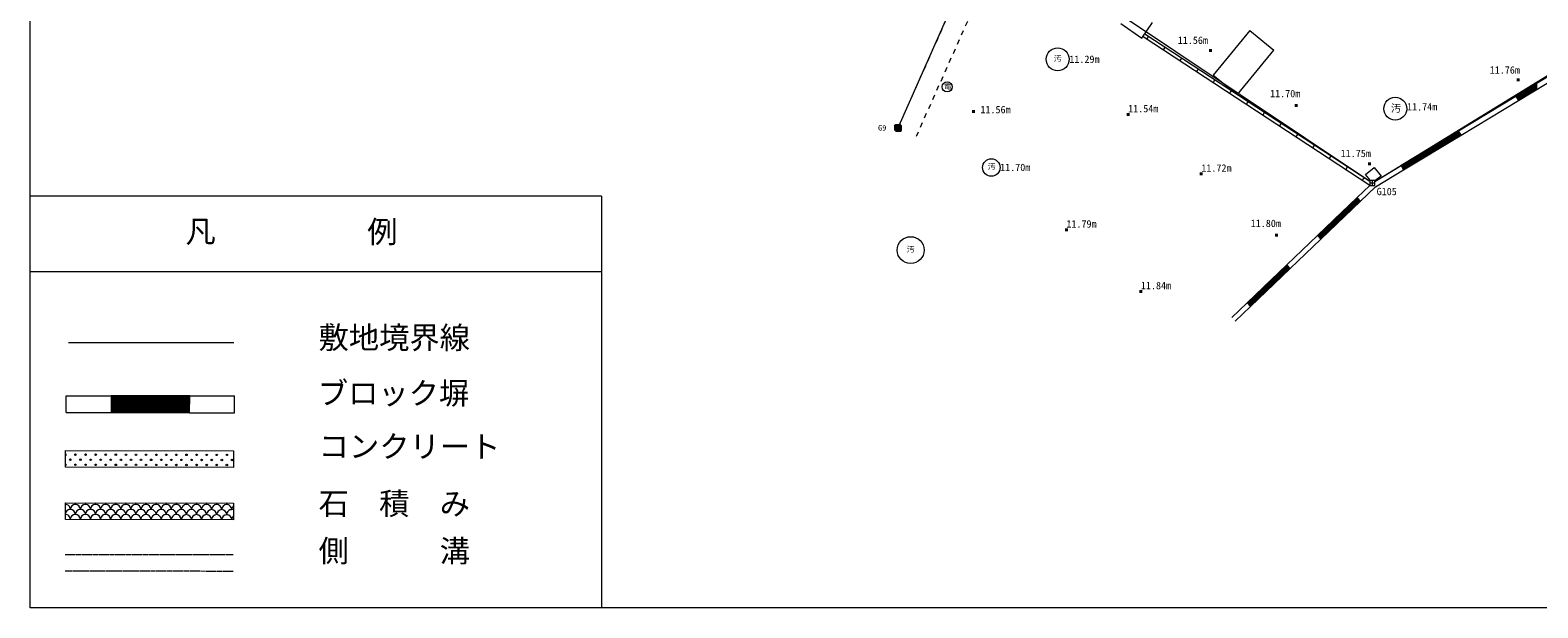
# Model space of a CAD drawing. Units: millimetres on the paper. Extents: x -403 to 403, y -279 to 279.
# Drawn here: x -403.2 to -104.5, y -279.2 to -164.6 of the extents above; entities that cross this region are included whole.
import ezdxf
from ezdxf.enums import TextEntityAlignment as Align

# ---------------------------------------------------------------- set-up
doc = ezdxf.new("R2010")
doc.units = ezdxf.units.MM
doc.linetypes.add('USER1', pattern=[2, 1, -1])
doc.linetypes.add('USER2', pattern=[1.01, 1, -0.01])
doc.layers.add('0-0_0', color=7, linetype='Continuous')
for name, color, linetype, lineweight in [('0-1_1', 7, 'Continuous', 18), ('0-A_10', 1, 'Continuous', 18), ('0-C_12', 3, 'Continuous', 40), ('A-0_160', 7, 'Continuous', 18)]:
    doc.layers.add(name, color=color, linetype=linetype, lineweight=lineweight)
doc.styles.add('ＭＳ ゴシック', font='')
doc.styles.get('ＭＳ ゴシック').set_extended_font_data('MS Gothic')

msp = doc.modelspace()

# ---------------------------------------------------------------- linework, layer by layer
at = {"layer": '0-1_1', "linetype": 'USER1'}
for p, q in [((-227.639, -185.651), (-188.902, -98.619)), ((-231.07, -183.524), (-196.889, -106.726))]:
    msp.add_line(p, q, dxfattribs=at)
at = {"layer": '0-1_1'}
for p, q in [((-231.072, -183.524), (-197.19, -106.726)), ((-187.157, -163.28), (-182.961, -166.179)), ((-182.961, -166.179), (-180.839, -163.108)), ((-182.733, -165.848), (-137.795, -195.379)), ((-182.353, -165.3), (-137.795, -194.582)), ((-181.635, -165.772), (-182.001, -166.329)), ((-161.552, -164.669), (-168.831, -173.519)), ((-161.552, -164.669), (-156.815, -168.565)), ((-178.351, -167.93), (-178.717, -168.488)), ((-175.066, -170.089), (-175.432, -170.646)), ((-171.782, -172.247), (-172.148, -172.804)), ((-168.497, -174.406), (-168.863, -174.963)), ((-106.492, -177.408), (-106.491, -176.239)), ((-106.292, -177.287), (-106.291, -176.117)), ((-106.091, -177.166), (-106.091, -175.996)), ((-105.891, -177.044), (-105.891, -175.875)), ((-105.691, -176.923), (-105.691, -175.754)), ((-105.491, -176.802), (-105.491, -175.632)), ((-105.291, -176.681), (-105.291, -175.511)), ((-105.091, -176.559), (-105.091, -175.39)), ((-104.891, -176.438), (-104.891, -175.269)), ((-104.691, -176.317), (-104.691, -175.148)), ((-165.213, -176.564), (-165.579, -177.121)), ((-161.928, -178.722), (-162.294, -179.279)), ((-120.242, -184.574), (-108.891, -177.693)), ((-108.692, -178.022), (-108.692, -177.572)), ((-108.492, -178.351), (-108.492, -177.451)), ((-108.292, -178.499), (-108.292, -177.33)), ((-108.092, -178.378), (-108.092, -177.209)), ((-107.892, -178.257), (-107.891, -177.087)), ((-107.692, -178.136), (-107.691, -176.966)), ((-107.492, -178.014), (-107.491, -176.845)), ((-107.292, -177.893), (-107.291, -176.724)), ((-107.092, -177.772), (-107.091, -176.602)), ((-106.892, -177.651), (-106.891, -176.481)), ((-106.692, -177.529), (-106.691, -176.36)), ((-158.644, -180.881), (-159.01, -181.438)), ((-155.359, -183.039), (-155.725, -183.596)), ((-152.075, -185.197), (-152.441, -185.755)), ((-121.219, -186.335), (-121.219, -185.166)), ((-121.019, -186.214), (-121.019, -185.045)), ((-120.819, -186.093), (-120.819, -184.923)), ((-120.619, -185.972), (-120.619, -184.802)), ((-120.419, -185.85), (-120.419, -184.681)), ((-120.219, -185.729), (-120.219, -184.612)), ((-120.019, -185.608), (-120.019, -184.942)), ((-148.79, -187.356), (-149.157, -187.913)), ((-126.02, -189.245), (-126.02, -188.076)), ((-125.82, -189.124), (-125.82, -187.954)), ((-125.62, -189.003), (-125.62, -187.833)), ((-125.42, -188.881), (-125.42, -187.712)), ((-125.22, -188.76), (-125.22, -187.591)), ((-125.02, -188.639), (-125.019, -187.469)), ((-124.82, -188.518), (-124.819, -187.348)), ((-124.62, -188.396), (-124.619, -187.227)), ((-124.42, -188.275), (-124.419, -187.106)), ((-124.22, -188.154), (-124.219, -186.985)), ((-124.02, -188.033), (-124.019, -186.863)), ((-123.82, -187.912), (-123.819, -186.742)), ((-123.62, -187.79), (-123.619, -186.621)), ((-123.42, -187.669), (-123.419, -186.5)), ((-123.219, -187.548), (-123.219, -186.378)), ((-123.019, -187.427), (-123.019, -186.257)), ((-122.819, -187.305), (-122.819, -186.136)), ((-122.619, -187.184), (-122.619, -186.015)), ((-122.419, -187.063), (-122.419, -185.893)), ((-122.219, -186.942), (-122.219, -185.772)), ((-122.019, -186.82), (-122.019, -185.651)), ((-121.819, -186.699), (-121.819, -185.53)), ((-121.619, -186.578), (-121.619, -185.408)), ((-121.419, -186.457), (-121.419, -185.287)), ((-119.819, -185.487), (-119.819, -185.272)), ((-145.506, -189.514), (-145.872, -190.071)), ((-131.02, -192.276), (-131.02, -191.107)), ((-130.82, -192.155), (-130.82, -190.985)), ((-130.62, -192.034), (-130.62, -190.864)), ((-130.42, -191.912), (-130.42, -190.743)), ((-130.22, -191.791), (-130.22, -190.622)), ((-130.02, -191.67), (-130.02, -190.5)), ((-129.82, -191.549), (-129.82, -190.379)), ((-129.62, -191.427), (-129.62, -190.258)), ((-129.42, -191.306), (-129.42, -190.137)), ((-129.22, -191.185), (-129.22, -190.015)), ((-129.02, -191.064), (-129.02, -189.894)), ((-128.82, -190.942), (-128.82, -189.773)), ((-128.62, -190.821), (-128.62, -189.652)), ((-128.42, -190.7), (-128.42, -189.531)), ((-128.22, -190.579), (-128.22, -189.409)), ((-128.02, -190.458), (-128.02, -189.288)), ((-127.82, -190.336), (-127.82, -189.167)), ((-127.62, -190.215), (-127.62, -189.046)), ((-127.42, -190.094), (-127.42, -188.924)), ((-127.22, -189.973), (-127.22, -188.803)), ((-127.02, -189.851), (-127.02, -188.682)), ((-126.82, -189.73), (-126.82, -188.561)), ((-126.62, -189.609), (-126.62, -188.439)), ((-126.42, -189.488), (-126.42, -188.318)), ((-126.22, -189.366), (-126.22, -188.197)), ((-142.222, -191.673), (-142.588, -192.23)), ((-138.937, -193.831), (-139.303, -194.388)), ((-136.795, -194.607), (-131.619, -191.47)), ((-131.42, -191.798), (-131.42, -191.349)), ((-131.22, -192.128), (-131.22, -191.228)), ((-140.334, -197.824), (-137.795, -195.39)), ((-137.748, -195.41), (-137.661, -195.467)), ((-137.661, -195.467), (-137.623, -195.41)), ((-142.585, -201.369), (-142.585, -199.983)), ((-142.385, -201.177), (-142.385, -199.791)), ((-142.185, -200.985), (-142.185, -199.6)), ((-141.985, -200.793), (-141.985, -199.408)), ((-141.785, -200.602), (-141.785, -199.216)), ((-141.585, -200.41), (-141.585, -199.024)), ((-141.385, -200.218), (-141.385, -198.832)), ((-141.185, -200.026), (-141.185, -198.641)), ((-140.985, -199.834), (-140.985, -198.449)), ((-140.785, -199.643), (-140.785, -198.257)), ((-140.585, -199.451), (-140.585, -198.065)), ((-140.385, -199.259), (-140.385, -197.873)), ((-140.185, -199.067), (-140.185, -197.98)), ((-139.985, -198.875), (-139.985, -198.188)), ((-139.785, -198.684), (-139.785, -198.397)), ((-145.785, -204.438), (-145.785, -203.052)), ((-145.585, -204.246), (-145.585, -202.86)), ((-145.385, -204.054), (-145.385, -202.668)), ((-145.185, -203.862), (-145.185, -202.477)), ((-144.985, -203.67), (-144.985, -202.285)), ((-144.785, -203.479), (-144.785, -202.093)), ((-144.585, -203.287), (-144.585, -201.901)), ((-144.385, -203.095), (-144.385, -201.709)), ((-144.185, -202.903), (-144.185, -201.518)), ((-143.985, -202.711), (-143.985, -201.326)), ((-143.785, -202.52), (-143.785, -201.134)), ((-143.585, -202.328), (-143.585, -200.942)), ((-143.385, -202.136), (-143.385, -200.75)), ((-143.185, -201.944), (-143.185, -200.559)), ((-142.985, -201.752), (-142.985, -200.367)), ((-142.785, -201.561), (-142.785, -200.175)), ((-154.263, -211.182), (-148.185, -205.353)), ((-147.986, -205.561), (-147.985, -205.162)), ((-147.786, -205.769), (-147.785, -204.97)), ((-147.586, -205.978), (-147.585, -204.778)), ((-147.386, -205.972), (-147.385, -204.587)), ((-147.186, -205.78), (-147.185, -204.395)), ((-146.986, -205.589), (-146.985, -204.203)), ((-146.786, -205.397), (-146.785, -204.011)), ((-146.585, -205.205), (-146.585, -203.819)), ((-146.385, -205.013), (-146.385, -203.628)), ((-146.185, -204.821), (-146.185, -203.436)), ((-145.985, -204.63), (-145.985, -203.244)), ((-155.114, -213.383), (-155.114, -211.998)), ((-154.914, -213.191), (-154.914, -211.806)), ((-154.714, -213), (-154.714, -211.614)), ((-154.514, -212.808), (-154.514, -211.422)), ((-154.314, -212.616), (-154.314, -211.23)), ((-154.114, -212.424), (-154.114, -211.337)), ((-153.914, -212.232), (-153.914, -211.546)), ((-153.714, -212.041), (-153.714, -211.754)), ((-158.314, -216.452), (-158.314, -215.066)), ((-158.114, -216.26), (-158.114, -214.875)), ((-157.914, -216.068), (-157.914, -214.683)), ((-157.714, -215.877), (-157.714, -214.491)), ((-157.514, -215.685), (-157.514, -214.299)), ((-157.314, -215.493), (-157.314, -214.107)), ((-157.114, -215.301), (-157.114, -213.916)), ((-156.914, -215.109), (-156.914, -213.724)), ((-156.714, -214.918), (-156.714, -213.532)), ((-156.514, -214.726), (-156.514, -213.34)), ((-156.314, -214.534), (-156.314, -213.148)), ((-156.114, -214.342), (-156.114, -212.957)), ((-155.914, -214.15), (-155.914, -212.765)), ((-155.714, -213.959), (-155.714, -212.573)), ((-155.514, -213.767), (-155.514, -212.381)), ((-155.314, -213.575), (-155.314, -212.189)), ((-161.314, -219.329), (-161.314, -217.944)), ((-161.114, -219.137), (-161.114, -217.752)), ((-160.914, -218.946), (-160.914, -217.56)), ((-160.714, -218.754), (-160.714, -217.368)), ((-160.514, -218.562), (-160.514, -217.176)), ((-160.314, -218.37), (-160.314, -216.985)), ((-160.114, -218.178), (-160.114, -216.793)), ((-159.914, -217.987), (-159.914, -216.601)), ((-159.714, -217.795), (-159.714, -216.409)), ((-159.514, -217.603), (-159.514, -216.217)), ((-159.314, -217.411), (-159.314, -216.026)), ((-159.114, -217.219), (-159.114, -215.834)), ((-158.914, -217.028), (-158.914, -215.642)), ((-158.714, -216.836), (-158.714, -215.45)), ((-158.514, -216.644), (-158.514, -215.258)), ((-165.153, -221.624), (-162.114, -218.71)), ((-161.914, -218.918), (-161.914, -218.519)), ((-161.714, -219.126), (-161.714, -218.327)), ((-161.514, -219.335), (-161.514, -218.135))]:
    msp.add_line(p, q, dxfattribs=at)
for points in [[(-164.46, -222.346), (-161.421, -219.432), (-153.571, -211.903), (-147.493, -206.075), (-139.642, -198.546), (-136.682, -195.708), (-131.101, -192.325), (-119.724, -185.429), (-108.372, -178.548), (-96.996, -171.652), (-85.644, -164.771), (-74.267, -157.875), (-69.467, -154.965), (-66.837, -159.539), (-60.376, -170.78), (-54.097, -181.702), (-47.635, -192.943), (-41.357, -203.865), (-34.895, -215.106), (-28.616, -226.028), (-22.154, -237.269), (-19.093, -242.595), (-18.94, -243.303), (-21.73, -245.918)], [(-168.831, -173.519), (-164.027, -177.332), (-156.815, -168.565)]]:
    msp.add_lwpolyline(points, dxfattribs=at)
for points in [[(-97.514, -170.797), (-108.891, -177.693), (-108.372, -178.548), (-96.996, -171.652)], [(-120.242, -184.574), (-131.619, -191.47), (-131.101, -192.325), (-119.724, -185.429)], [(-136.931, -191.858), (-135.587, -193.566), (-136.795, -194.516), (-136.795, -194.41), (-137.688, -194.41), (-138.639, -193.202)], [(-140.334, -197.824), (-148.185, -205.353), (-147.493, -206.075), (-139.642, -198.546)], [(-154.263, -211.182), (-162.114, -218.71), (-161.421, -219.432), (-153.571, -211.903)]]:
    msp.add_lwpolyline(points, close=True, dxfattribs=at)
for centre, radius in [((-199.647, -170.382), 2.267), ((-221.551, -175.861), 1), ((-132.767, -180.183), 2.267), ((-212.804, -191.85), 1.733), ((-228.78, -208.235), 2.667)]:
    msp.add_circle(centre, radius, dxfattribs=at)
at = {"layer": '0-A_10'}
for p, q in [((-136.795, -194.603), (-69.345, -153.098)), ((-188.986, -160.285), (-137.795, -194.575)), ((-137.795, -194.91), (-136.795, -194.91)), ((-137.295, -195.41), (-137.295, -194.41)), ((-395.634, -226.59), (-362.896, -226.59))]:
    msp.add_line(p, q, dxfattribs=at)
msp.add_lwpolyline([(-137.795, -195.41), (-136.795, -195.41), (-136.795, -194.41), (-137.795, -194.41)], close=True, dxfattribs=at)
at = {"layer": '0-C_12'}
for p, q in [((-169.614, -168.618), (-169.114, -168.618)), ((-169.364, -168.868), (-169.364, -168.368)), ((-108.636, -174.438), (-108.136, -174.438)), ((-108.386, -174.688), (-108.386, -174.188)), ((-216.578, -180.719), (-216.078, -180.719)), ((-216.328, -180.969), (-216.328, -180.469)), ((-185.939, -181.329), (-185.439, -181.329)), ((-185.689, -181.579), (-185.689, -181.079)), ((-152.616, -179.516), (-152.116, -179.516)), ((-152.366, -179.766), (-152.366, -179.266)), ((-231.793, -184.024), (-230.793, -184.024)), ((-231.293, -184.524), (-231.293, -183.524)), ((-138.119, -191.089), (-137.619, -191.089)), ((-137.869, -191.339), (-137.869, -190.839)), ((-171.442, -193.116), (-170.942, -193.116)), ((-171.192, -193.366), (-171.192, -192.866)), ((-198.178, -204.205), (-197.678, -204.205)), ((-197.928, -204.455), (-197.928, -203.955)), ((-156.559, -205.257), (-156.059, -205.257)), ((-156.309, -205.507), (-156.309, -205.007)), ((-183.415, -216.426), (-182.915, -216.426)), ((-183.165, -216.676), (-183.165, -216.176))]:
    msp.add_line(p, q, dxfattribs=at)
msp.add_lwpolyline([(-231.793, -184.524), (-230.793, -184.524), (-230.793, -183.524), (-231.793, -183.524)], close=True, dxfattribs=at)
at = {"layer": 'A-0_160'}
for p, q in [((-290.011, -197.536), (-403.23, -197.536)), ((-290.011, -197.536), (-290.011, -279.202)), ((-290.011, -212.536), (-403.23, -212.536)), ((-396.073, -240.457), (-396.069, -237.124)), ((-396.069, -237.124), (-387.18, -237.136)), ((-386.985, -240.47), (-386.985, -237.137)), ((-386.785, -240.47), (-386.785, -237.137)), ((-386.585, -240.471), (-386.585, -237.137)), ((-386.385, -240.471), (-386.385, -237.138)), ((-386.185, -240.471), (-386.185, -237.138)), ((-385.985, -240.471), (-385.985, -237.138)), ((-385.785, -240.472), (-385.785, -237.138)), ((-385.585, -240.472), (-385.585, -237.139)), ((-385.385, -240.472), (-385.385, -237.139)), ((-385.185, -240.473), (-385.185, -237.139)), ((-384.985, -240.473), (-384.985, -237.14)), ((-384.785, -240.473), (-384.785, -237.14)), ((-384.585, -240.473), (-384.585, -237.14)), ((-384.385, -240.474), (-384.385, -237.14)), ((-384.185, -240.474), (-384.185, -237.141)), ((-383.985, -240.474), (-383.985, -237.141)), ((-383.785, -240.475), (-383.785, -237.141)), ((-383.585, -240.475), (-383.585, -237.142)), ((-383.385, -240.475), (-383.385, -237.142)), ((-383.185, -240.475), (-383.185, -237.142)), ((-382.985, -240.476), (-382.985, -237.142)), ((-382.785, -240.476), (-382.785, -237.143)), ((-382.585, -240.476), (-382.585, -237.143)), ((-382.385, -240.477), (-382.385, -237.143)), ((-382.185, -240.477), (-382.185, -237.144)), ((-381.985, -240.477), (-381.985, -237.144)), ((-381.785, -240.477), (-381.785, -237.144)), ((-381.585, -240.478), (-381.585, -237.144)), ((-381.385, -240.478), (-381.385, -237.145)), ((-381.185, -240.478), (-381.185, -237.145)), ((-380.985, -240.479), (-380.985, -237.145)), ((-380.785, -240.479), (-380.785, -237.145)), ((-380.585, -240.479), (-380.585, -237.146)), ((-380.385, -240.479), (-380.385, -237.146)), ((-380.185, -240.48), (-380.185, -237.146)), ((-379.985, -240.48), (-379.985, -237.147)), ((-379.785, -240.48), (-379.785, -237.147)), ((-379.585, -240.481), (-379.585, -237.147)), ((-379.385, -240.481), (-379.385, -237.147)), ((-379.185, -240.481), (-379.185, -237.148)), ((-378.985, -240.481), (-378.985, -237.148)), ((-378.785, -240.482), (-378.785, -237.148)), ((-378.585, -240.482), (-378.585, -237.149)), ((-378.385, -240.482), (-378.385, -237.149)), ((-378.185, -240.482), (-378.185, -237.149)), ((-377.985, -240.483), (-377.985, -237.149)), ((-377.785, -240.483), (-377.785, -237.15)), ((-377.585, -240.483), (-377.585, -237.15)), ((-377.385, -240.484), (-377.385, -237.15)), ((-377.185, -240.484), (-377.185, -237.151)), ((-376.985, -240.484), (-376.985, -237.151)), ((-376.785, -240.484), (-376.785, -237.151)), ((-376.585, -240.485), (-376.585, -237.151)), ((-376.385, -240.485), (-376.385, -237.152)), ((-376.185, -240.485), (-376.185, -237.152)), ((-375.985, -240.486), (-375.985, -237.152)), ((-375.785, -240.486), (-375.785, -237.153)), ((-375.585, -240.486), (-375.585, -237.153)), ((-375.385, -240.486), (-375.385, -237.153)), ((-375.185, -240.487), (-375.185, -237.153)), ((-374.985, -240.487), (-374.985, -237.154)), ((-374.785, -240.487), (-374.785, -237.154)), ((-374.585, -240.488), (-374.585, -237.154)), ((-374.385, -240.488), (-374.385, -237.155)), ((-374.185, -240.488), (-374.185, -237.155)), ((-373.985, -240.488), (-373.985, -237.155)), ((-373.785, -240.489), (-373.785, -237.155)), ((-373.585, -240.489), (-373.585, -237.156)), ((-373.385, -240.489), (-373.385, -237.156)), ((-373.185, -240.49), (-373.185, -237.156)), ((-372.985, -240.49), (-372.985, -237.156)), ((-372.785, -240.49), (-372.785, -237.157)), ((-372.585, -240.49), (-372.585, -237.157)), ((-372.385, -240.491), (-372.385, -237.157)), ((-372.185, -240.491), (-372.185, -237.158)), ((-371.985, -240.491), (-371.985, -237.158)), ((-371.785, -240.492), (-371.785, -237.158)), ((-371.624, -237.158), (-362.735, -237.171)), ((-362.74, -240.504), (-362.735, -237.171))]:
    msp.add_line(p, q, dxfattribs=at)
at = {"layer": 'A-0_160', "linetype": 'USER2'}
for p, q in [((-396.315, -268.581), (-362.982, -268.628)), ((-362.987, -271.961), (-396.32, -271.914))]:
    msp.add_line(p, q, dxfattribs=at)
at = {"layer": 'A-0_160'}
for points in [[(-403.23, 279.202), (403.23, 279.202), (403.23, -279.202), (-403.23, -279.202)], [(-371.624, -237.158), (-387.18, -237.136), (-387.184, -240.47), (-371.629, -240.492)], [(-396.252, -247.979), (-362.918, -248.026), (-362.923, -251.359), (-396.256, -251.312)], [(-396.255, -258.357), (-362.921, -258.404), (-362.926, -261.737), (-396.259, -261.69)]]:
    msp.add_lwpolyline(points, close=True, dxfattribs=at)
msp.add_lwpolyline([(-396.073, -240.457), (-387.184, -240.47), (-371.629, -240.492), (-362.74, -240.504)], dxfattribs=at)
for centre in [(-395.254, -249.813), (-394.256, -250.815), (-394.253, -248.815), (-393.254, -249.816), (-392.256, -250.818), (-392.253, -248.818), (-391.254, -249.819), (-390.256, -250.821), (-390.253, -248.821), (-389.254, -249.822), (-388.256, -250.823), (-388.253, -248.823), (-387.254, -249.825), (-386.256, -250.826), (-386.253, -248.826), (-385.254, -249.828), (-384.256, -250.829), (-384.253, -248.829), (-383.254, -249.83), (-382.256, -250.832), (-382.253, -248.832), (-381.254, -249.833), (-380.256, -250.835), (-380.253, -248.835), (-379.254, -249.836), (-378.256, -250.837), (-378.253, -248.837), (-377.254, -249.839), (-376.256, -250.84), (-376.253, -248.84), (-375.254, -249.842), (-374.256, -250.843), (-374.253, -248.843), (-373.254, -249.844), (-372.256, -250.846), (-372.253, -248.846), (-371.254, -249.847), (-370.256, -250.849), (-370.253, -248.849), (-369.254, -249.85), (-368.256, -250.852), (-368.253, -248.852), (-367.254, -249.853), (-366.256, -250.854), (-366.253, -248.854), (-365.254, -249.856), (-364.256, -250.857), (-364.253, -248.857), (-363.254, -249.859)]:
    msp.add_circle(centre, 0.15, dxfattribs=at)
for centre, radius, start, end in [((-396.256, -250.812), 0.15, 269.88097, 89.95736), ((-396.253, -248.812), 0.15, 269.88097, 89.95736), ((-395.281, -260.668), 1, 359.91917, 179.91917), ((-396.28, -259.667), 1, 359.91917, 89.9249), ((-395.278, -258.668), 1, 160.44187, 179.91917), ((-394.28, -259.669), 1, 359.91917, 179.91917), ((-395.278, -258.668), 1, 359.91917, 19.39646), ((-393.281, -260.671), 1, 359.91917, 179.91917), ((-393.278, -258.671), 1, 160.44187, 179.91917), ((-392.28, -259.672), 1, 359.91917, 179.91917), ((-393.278, -258.671), 1, 359.91917, 19.39646), ((-391.281, -260.674), 1, 359.91917, 179.91917), ((-391.278, -258.674), 1, 160.44187, 179.91917), ((-390.28, -259.675), 1, 359.91917, 179.91917), ((-391.278, -258.674), 1, 359.91917, 19.39646), ((-389.281, -260.677), 1, 359.91917, 179.91917), ((-389.278, -258.677), 1, 160.44187, 179.91917), ((-388.28, -259.678), 1, 359.91917, 179.91917), ((-389.278, -258.677), 1, 359.91917, 19.39646), ((-387.281, -260.679), 1, 359.91917, 179.91917), ((-387.278, -258.679), 1, 160.44187, 179.91917), ((-386.28, -259.681), 1, 359.91917, 179.91917), ((-387.278, -258.679), 1, 359.91917, 19.39646), ((-385.281, -260.682), 1, 359.91917, 179.91917), ((-385.278, -258.682), 1, 160.44187, 179.91917), ((-384.28, -259.684), 1, 359.91917, 179.91917), ((-385.278, -258.682), 1, 359.91917, 19.39646), ((-383.281, -260.685), 1, 359.91917, 179.91917), ((-383.278, -258.685), 1, 160.44187, 179.91917), ((-382.28, -259.686), 1, 359.91917, 179.91917), ((-383.278, -258.685), 1, 359.91917, 19.39646), ((-381.281, -260.688), 1, 359.91917, 179.91917), ((-381.278, -258.688), 1, 160.44187, 179.91917), ((-380.28, -259.689), 1, 359.91917, 179.91917), ((-381.278, -258.688), 1, 359.91917, 19.39646), ((-379.281, -260.691), 1, 359.91917, 179.91917), ((-379.278, -258.691), 1, 160.44187, 179.91917), ((-378.28, -259.692), 1, 359.91917, 179.91917), ((-379.278, -258.691), 1, 359.91917, 19.39646), ((-377.281, -260.693), 1, 359.91917, 179.91917), ((-377.278, -258.693), 1, 160.44187, 179.91917), ((-376.28, -259.695), 1, 359.91917, 179.91917), ((-377.278, -258.693), 1, 359.91917, 19.39646), ((-375.281, -260.696), 1, 359.91917, 179.91917), ((-375.278, -258.696), 1, 160.44187, 179.91917), ((-374.28, -259.698), 1, 359.91917, 179.91917), ((-375.278, -258.696), 1, 359.91917, 19.39646), ((-373.281, -260.699), 1, 359.91917, 179.91917), ((-373.278, -258.699), 1, 160.44187, 179.91917), ((-372.28, -259.701), 1, 359.91917, 179.91917), ((-373.278, -258.699), 1, 359.91917, 19.39646), ((-371.281, -260.702), 1, 359.91917, 179.91917), ((-371.278, -258.702), 1, 160.44187, 179.91917), ((-370.28, -259.703), 1, 359.91917, 179.91917), ((-371.278, -258.702), 1, 359.91917, 19.39646), ((-369.281, -260.705), 1, 359.91917, 179.91917), ((-369.278, -258.705), 1, 160.44187, 179.91917), ((-368.28, -259.706), 1, 359.91917, 179.91917), ((-369.278, -258.705), 1, 359.91917, 19.39646), ((-367.281, -260.708), 1, 359.91917, 179.91917), ((-367.278, -258.708), 1, 160.44187, 179.91917), ((-366.28, -259.709), 1, 359.91917, 179.91917), ((-367.278, -258.708), 1, 359.91917, 19.39646), ((-365.281, -260.71), 1, 359.91917, 179.91917), ((-365.278, -258.71), 1, 160.44187, 179.91917), ((-364.28, -259.712), 1, 359.91917, 179.91917), ((-365.278, -258.71), 1, 359.91917, 19.39646), ((-363.281, -260.713), 1, 70.44187, 179.91917), ((-363.278, -258.713), 1, 160.44187, 179.91917), ((-362.28, -259.715), 1, 131.72179, 179.91917), ((-396.283, -261.667), 1, 359.91917, 89.9249), ((-394.283, -261.669), 1, 359.91917, 179.91917), ((-392.283, -261.672), 1, 359.91917, 179.91917), ((-390.283, -261.675), 1, 359.91917, 179.91917), ((-388.283, -261.678), 1, 359.91917, 179.91917), ((-386.283, -261.681), 1, 359.91917, 179.91917), ((-384.283, -261.684), 1, 359.91917, 179.91917), ((-382.283, -261.686), 1, 359.91917, 179.91917), ((-380.283, -261.689), 1, 359.91917, 179.91917), ((-378.283, -261.692), 1, 359.91917, 179.91917), ((-376.283, -261.695), 1, 359.91917, 179.91917), ((-374.283, -261.698), 1, 359.91917, 179.91917), ((-372.283, -261.701), 1, 359.91917, 179.91917), ((-370.283, -261.703), 1, 359.91917, 179.91917), ((-368.283, -261.706), 1, 359.91917, 179.91917), ((-366.283, -261.709), 1, 359.91917, 179.91917), ((-364.283, -261.712), 1, 359.91917, 179.91917), ((-362.283, -261.715), 1, 131.72179, 179.91917)]:
    msp.add_arc(centre, radius, start, end, dxfattribs=at)

# ---------------------------------------------------------------- texts
at = {"layer": '0-0_0', "style": 'ＭＳ ゴシック'}
msp.add_text('G105', height=1.466, rotation=359.919, dxfattribs=at).set_placement((-136.454, -197.775), align=Align.BOTTOM_LEFT)
at = {"layer": '0-1_1', "style": 'ＭＳ ゴシック'}
for s, height, p in [('汚', 1.1, (-200.428, -171.152)), ('電', 1.1, (-222.159, -176.626)), ('汚', 1.466, (-133.625, -181.263)), ('汚', 1.1, (-213.501, -192.56)), ('汚', 1.1, (-229.54, -208.956))]:
    msp.add_text(s, height=height, rotation=359.919, dxfattribs=at).set_placement(p, align=Align.BOTTOM_LEFT)
at = {"layer": '0-C_12', "color": 7, "style": 'ＭＳ ゴシック'}
for s, height, p in [('11.56m', 1.466, (-175.861, -167.766)), ('11.29m', 1.466, (-197.343, -171.538)), ('11.76m', 1.466, (-114.054, -173.669)), ('11.70m', 1.466, (-157.568, -178.346)), ('11.74m', 1.466, (-130.434, -180.969)), ('11.56m', 1.466, (-214.963, -181.525)), ('11.54m', 1.466, (-185.689, -181.329)), ('G9', 1.1, (-235.237, -184.844)), ('11.70m', 1.466, (-211.053, -192.985)), ('11.75m', 1.466, (-143.585, -190.212)), ('11.72m', 1.466, (-171.192, -193.116)), ('11.79m', 1.466, (-197.928, -204.205)), ('11.80m', 1.466, (-161.408, -204.088)), ('11.84m', 1.466, (-183.165, -216.426))]:
    msp.add_text(s, height=height, rotation=359.919, dxfattribs=at).set_placement(p, align=Align.BOTTOM_LEFT)
at = {"layer": 'A-0_160', "style": 'ＭＳ ゴシック'}
for s, p in [('凡\u3000\u3000\u3000\u3000\u3000例', (-372.456, -208.046)), ('敷地境界線', (-346.094, -229.088)), ('ブロック塀', (-346.238, -240.112)), ('コンクリート', (-346.067, -250.67)), ('石\u3000積\u3000み', (-346.094, -261.998)), ('側\u3000\u3000\u3000溝', (-346.094, -271.405))]:
    msp.add_text(s, height=4.399, rotation=359.919, dxfattribs=at).set_placement(p, align=Align.BOTTOM_LEFT)

doc.saveas('drawing.dxf')
